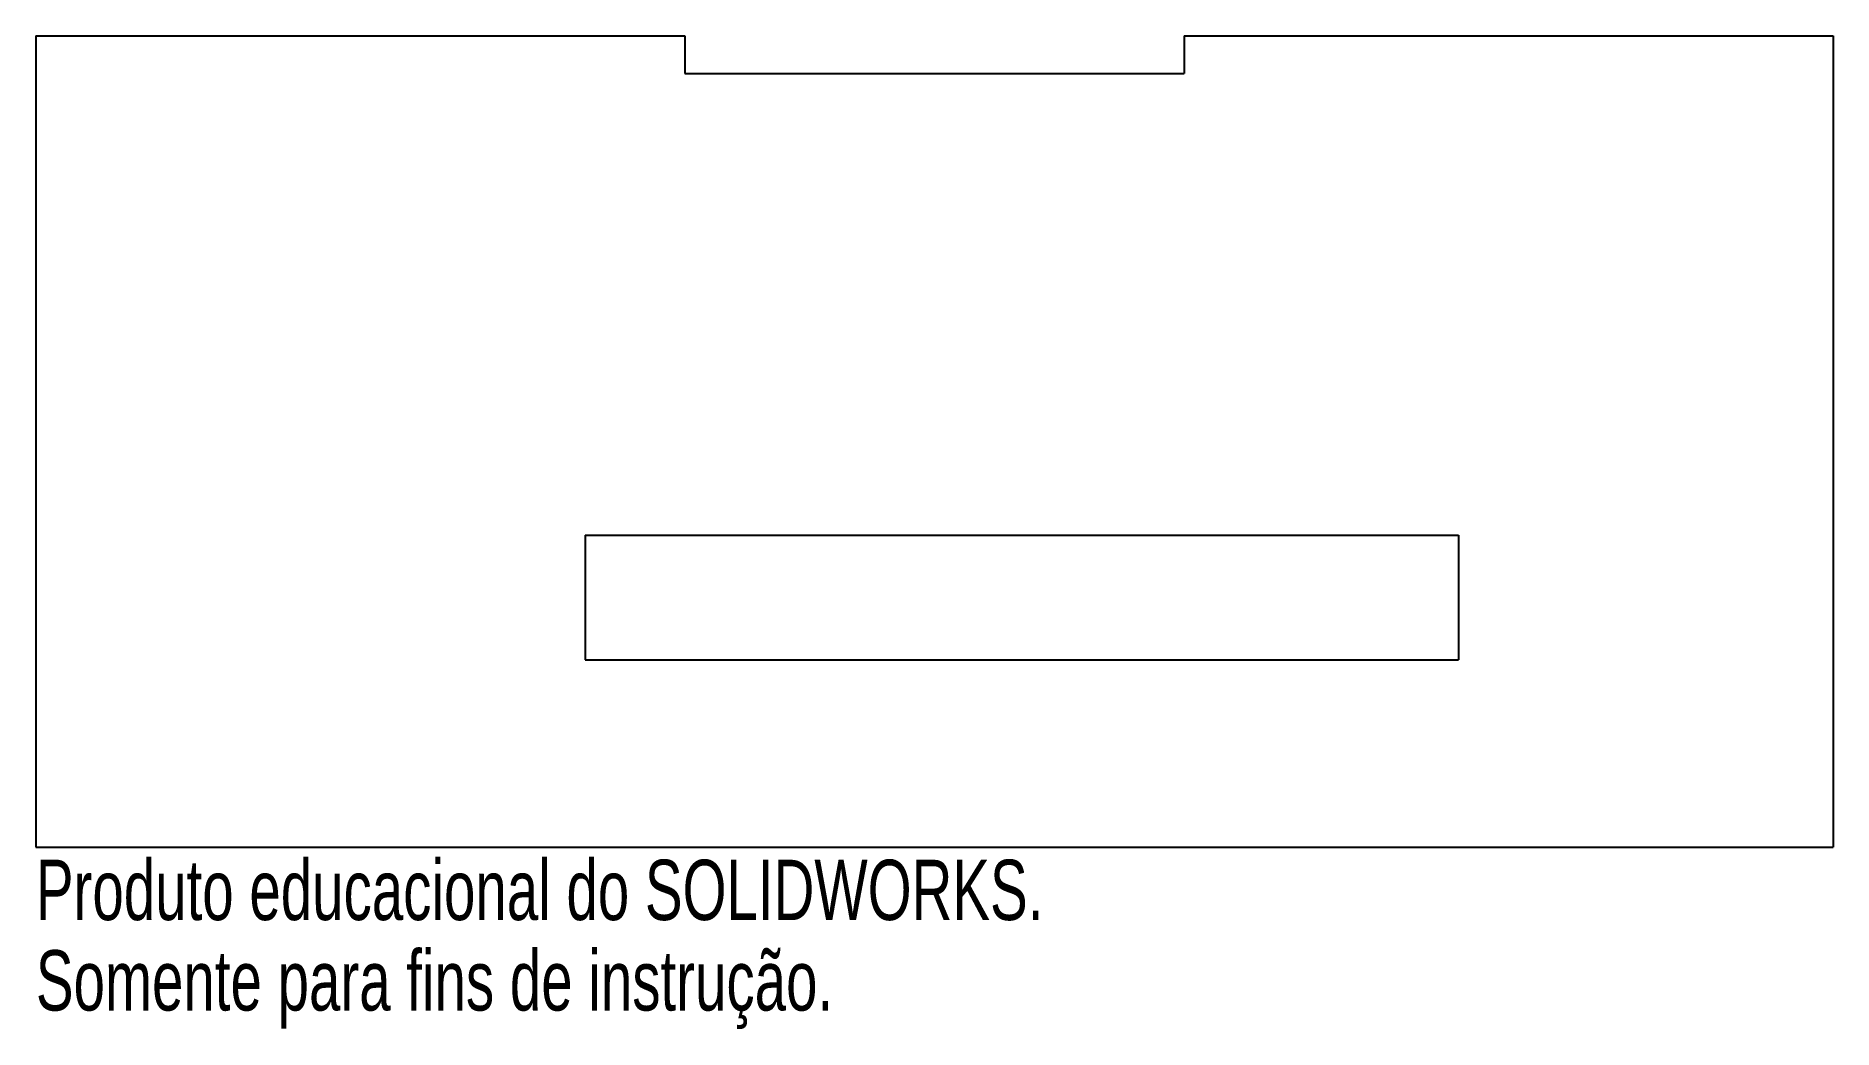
# Model space of a CAD drawing. Header units: millimetres. Extents: x -12 to 2.4, y -4.2 to 3.7.
import ezdxf

# ---------------------------------------------------------------- set-up
doc = ezdxf.new("R2010")
doc.units = ezdxf.units.MM
doc.styles.add('SLDTEXTSTYLE0', font='TXT', dxfattribs={"width": 0.7})

msp = doc.modelspace()

# ---------------------------------------------------------------- linework, layer by layer
at = {"color": 7, "linetype": 'Continuous', "lineweight": 25}
for p, q in [((-12.029, 3.728), (-12.029, -2.772)), ((-12.029, 3.728), (-6.829, 3.728)), ((-6.829, 3.728), (-6.829, 3.428)), ((-2.829, 3.728), (-2.829, 3.428)), ((-2.829, 3.728), (2.371, 3.728)), ((2.371, 3.728), (2.371, -2.772)), ((-6.829, 3.428), (-2.829, 3.428)), ((-7.629, -0.272), (-7.629, -1.272)), ((-7.629, -0.272), (-0.629, -0.272)), ((-0.629, -0.272), (-0.629, -1.272)), ((-7.629, -1.272), (-0.629, -1.272)), ((-12.029, -2.772), (2.371, -2.772))]:
    msp.add_line(p, q, dxfattribs=at)

# ---------------------------------------------------------------- texts
at = {"color": 7, "linetype": 'Continuous', "char_height": 0.48336, "attachment_point": 1, "style": 'SLDTEXTSTYLE0'}
for s, insert in [('Produto educacional do SOLIDWORKS.', (-12.029, -2.874)), ('Somente para fins de instrução.', (-12.029, -3.599))]:
    msp.add_mtext(s, dxfattribs=dict(at, insert=insert))

doc.saveas('drawing.dxf')
